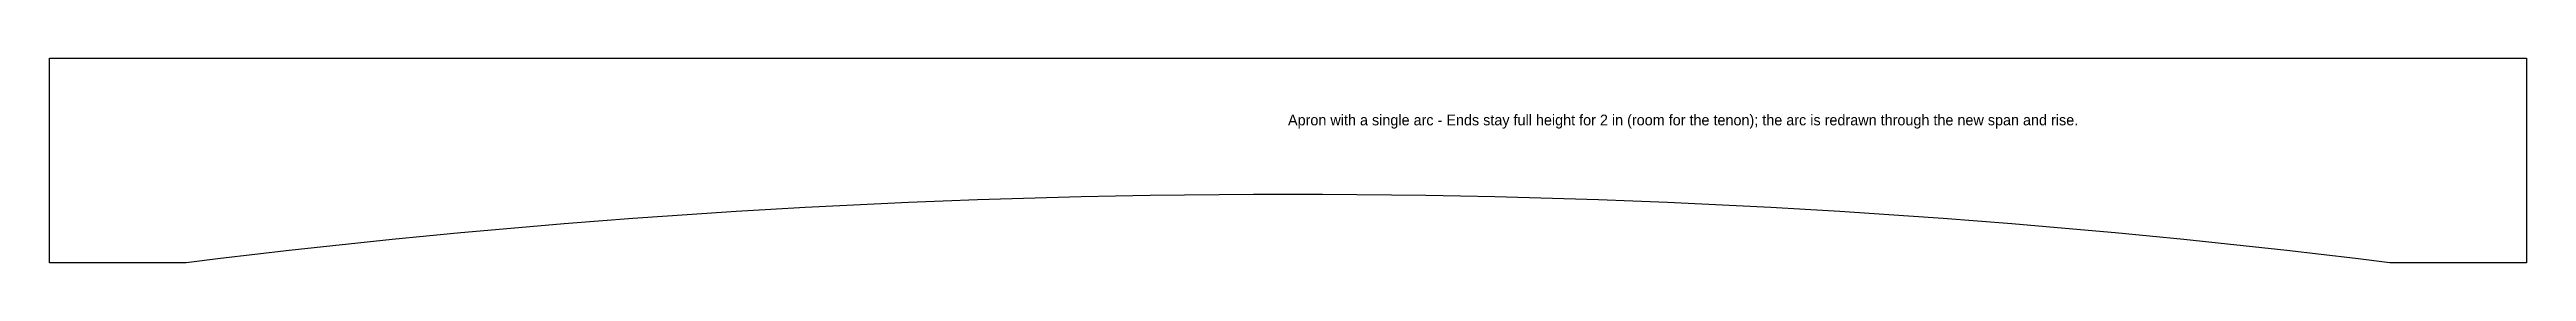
# Model space of a CAD drawing. Header units: millimetres. Extents: x -460 to 460, y -76 to 0.
import ezdxf

# ---------------------------------------------------------------- set-up
doc = ezdxf.new("R2010")
doc.units = ezdxf.units.MM
doc.layers.add('CUT', color=7, linetype='CONTINUOUS')
doc.layers.add('TEXT', color=3, linetype='CONTINUOUS')

msp = doc.modelspace()

# ---------------------------------------------------------------- linework, layer by layer
at = {"layer": 'CUT'}
for p, q in [((-460.375, 0), (460.375, 0)), ((-460.375, -76.2), (-460.375, 0)), ((460.375, 0), (460.375, -76.2)), ((-409.575, -76.2), (-460.375, -76.2)), ((460.375, -76.2), (409.575, -76.2))]:
    msp.add_line(p, q, dxfattribs=at)
msp.add_arc((0, -3365.6984), 3314.8984, 82.9026, 97.0974, dxfattribs=at)

# ---------------------------------------------------------------- texts
at = {"layer": 'TEXT'}
msp.add_text('Apron with a single arc - Ends stay full height for 2 in (room for the tenon); the arc is redrawn through the new span and rise.', height=4, dxfattribs=at).set_placement((0, -25))

doc.saveas('drawing.dxf')
